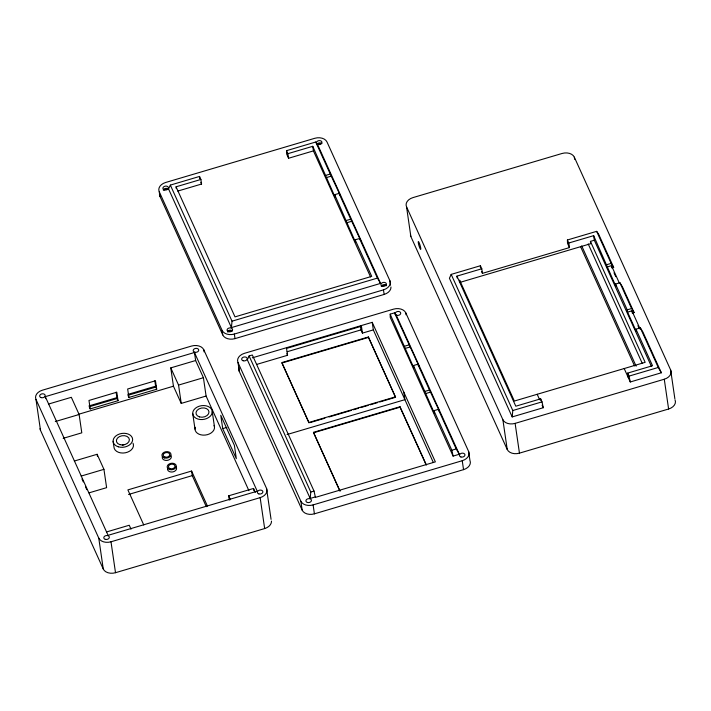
<?xml version="1.0" encoding="UTF-8"?>
<svg xmlns="http://www.w3.org/2000/svg" width="711" height="711" viewBox="0 0 711 711"><rect width="100%" height="100%" fill="white"/><g stroke="black" fill="none" stroke-linecap="round" stroke-linejoin="round"><path stroke-width="1.07" d="M481.782 268.767L456.924 276.126L515.795 406.203L540.653 398.844L542.022 401.866L543.266 407.723L512.196 416.922L512.791 410.523L451.183 274.393L480.414 265.736L481.782 268.767L482.449 273.344L569.449 247.597L568.782 243.011L567.414 239.989L596.645 231.342L598.582 234.097L613.664 267.425L611.816 267.967M288.568 158.26L287.893 153.674L312.751 146.315L313.418 150.892L288.568 158.26L286.622 153.958L286.533 150.67L315.737 142.013L317.684 144.751L380.545 283.405L231.413 327.593L232.026 321.176L170.338 185.1L199.542 176.444L200.902 179.456L201.569 184.033L177.75 191.09M315.24 496.953L310.183 498.447L310.796 492.021L249.108 355.953L252.334 354.993L314.022 491.07L315.435 497.38L435.372 461.883L372.217 322.341L252.272 357.837M451.183 274.393L449.423 278.241L512.196 416.922M170.338 185.1L168.551 188.939L231.413 327.593M249.108 355.953L247.33 359.793L310.183 498.447M176.319 188.646L176.052 186.815L200.902 179.456M325.905 175.333L330.26 174.044L340.285 195.409L339.031 193.392L334.677 194.681L335.014 196.974L312.751 146.315M326.242 177.626L331.522 176.061M346.373 220.472L350.719 219.184L360.717 240.558L359.517 238.532L355.145 239.82L355.473 242.113L334.677 194.681M346.71 222.765L351.963 221.21M232.026 321.176L377.425 278.09L380.545 283.405M159.237 191.703L222.09 330.357A9.821 6.941 -8.3 0 0 234.337 334.046L383.46 289.857A9.821 6.941 -8.3 0 0 389.859 280.641L327.007 141.987A9.821 6.941 -8.3 0 0 314.76 138.298L165.627 182.487A9.821 6.941 -8.3 0 0 159.237 191.703L159.904 196.28L222.756 334.934A9.821 6.941 -8.3 0 0 235.003 338.623L384.136 294.434A9.821 6.941 -8.3 0 0 390.97 286.986M45.308 396.649L194.459 352.505L257.231 491.185L108.081 535.33L45.308 396.649L45.602 398.649M568.782 243.011L593.641 235.661L615.868 286.329L615.539 284.036L619.912 282.738L622.418 286.773L634.096 312.573L632.257 313.124M459.946 282.391L590.761 243.677L590.423 241.385L594.307 240.238L593.641 235.661M48.552 404.052L71.34 397.307L79.125 414.504L81.792 432.83L63.155 438.349M195.632 360.521L203.417 377.719L206.092 396.045L181.234 403.404L173.448 386.197L170.773 367.88L195.632 360.521L194.459 352.505M390.161 314.155L394.507 312.867L396.454 315.604L459.315 454.258L453.103 456.098L390.25 317.453L390.161 314.155L413.784 367.827L413.455 365.534L417.801 364.245L419.055 366.263L394.507 312.867M88.999 405.91L117.413 397.502M127.936 394.392L156.349 385.975M116.124 392.188L117.048 398.542L89.239 406.772L90.208 408.923L118.026 400.693L116.791 392.214L88.973 400.453L90.208 408.923M127.927 395.325L155.736 387.095L154.811 380.74M128.895 397.476L156.704 389.246L155.469 380.767L127.66 388.997L128.895 397.476L128.247 396.045M287.155 351.741L360.984 329.886L360.406 325.967M78.246 414.38L173.448 386.197M55.298 421.561L79.125 414.504M181.234 403.404L178.559 385.078L203.417 377.719M256.484 364.476L287.555 355.278L286.551 348.408L361.437 326.242L362.441 333.112L373.319 329.895L372.217 322.341M606.776 264.688L611.149 263.39L613.664 267.425M368.414 336.961L281.867 362.566L309.036 422.903L281.938 363.028L368.476 337.414L368.414 336.961L395.583 397.298L368.476 337.414M607.114 266.972L611.487 265.683L619.37 283.094M404.683 346.186L409.029 344.897M405.012 348.479L410.3 346.915M74.335 461.03L97.123 454.285L103.939 469.34L106.614 487.657L88.999 492.865M222.73 428.626L220.766 415.286L234.39 445.379L236.328 458.657L222.73 428.626L226.871 427.4M624.187 368.538L630.275 381.976L661.346 372.777L642.86 331.93L640.344 327.895L635.972 329.184L636.309 331.477L627.546 312.129L627.218 309.836L631.59 308.538L634.096 312.573M627.546 312.129L631.919 310.831L640.238 329.22M81.152 476.077L103.939 469.34M308.974 422.45L395.512 396.836M310.094 422.592L324.874 418.219M329.095 416.975L351.252 410.416M353.367 409.785L358.637 408.23M360.753 407.599L368.138 405.412M370.253 404.79L377.639 402.604M379.745 401.982L394.525 397.609M425.142 391.326L429.497 390.037L439.496 411.411L438.296 409.385L433.914 410.674L434.252 412.967L413.455 365.534M287.075 434.537L404.897 399.671L403.795 392.108M425.48 393.618L430.733 392.063M339.716 490.679L313.453 432.341L399.991 406.728L426.191 464.612M313.515 432.795L400.053 407.19L399.991 406.728M207.452 506.108L191.588 471.046L127.882 489.897L143.755 524.958M128.549 494.474L192.254 475.623L191.588 471.046M628.328 377.674L627.662 373.097L652.52 365.738L635.972 329.184M512.791 410.523L542.022 401.866M627.662 373.097L629.031 376.119L658.262 367.471L661.346 372.777M106.454 531.979L129.242 525.242L131.011 529.144M229.306 500.117L228.675 495.807L253.534 488.457L255.302 492.359M35.985 399.404L98.758 538.085A9.821 6.941 -8.3 0 0 110.996 541.782L260.146 497.638A9.821 6.941 -8.3 0 0 266.554 488.43L203.781 349.75A9.821 6.941 -8.3 0 0 191.543 346.053L42.393 390.197A9.821 6.941 -8.3 0 0 35.985 399.404L40.5 430.324L103.264 569.004A9.821 6.941 -8.3 0 0 115.511 572.702L264.661 528.557A9.821 6.941 -8.3 0 0 271.495 521.11M406.532 206.821L502.873 419.686A9.821 6.941 -8.3 0 0 515.12 423.374L664.27 379.23A9.821 6.941 -8.3 0 0 670.669 370.022L574.328 157.158A9.821 6.941 -8.3 0 0 562.081 153.469L412.931 197.614A9.821 6.941 -8.3 0 0 406.532 206.821L410.878 236.594L507.219 449.459A9.821 6.941 -8.3 0 0 519.457 453.147L668.607 409.003A9.821 6.941 -8.3 0 0 675.015 399.795M310.796 492.021L314.022 491.07M433.914 410.674L451.849 450.232L456.195 448.943L459.315 454.258M238.007 362.557L300.86 501.211A9.821 6.941 -8.3 0 0 313.107 504.899L462.239 460.71A9.821 6.941 -8.3 0 0 468.638 451.494L405.777 312.84A9.821 6.941 -8.3 0 0 393.539 309.152L244.406 353.34A9.821 6.941 -8.3 0 0 238.007 362.557L239.314 371.489L302.166 510.143A9.821 6.941 -8.3 0 0 314.413 513.831L463.545 469.642A9.821 6.941 -8.3 0 0 469.935 460.426L468.638 451.494M417.801 364.245L429.497 390.037M315.737 142.013L330.26 174.044M339.031 193.392L350.719 219.184M355.145 239.82L371.711 276.366L235.003 316.875L176.052 186.815M313.418 150.892L370.547 276.917M596.645 231.342L611.149 263.39M619.912 282.738L631.59 308.538M640.344 327.895L658.262 367.471M614.011 272.811L615.762 276.677M637.945 325.7L639.26 328.606M615.539 284.036L627.218 309.836M594.307 240.238L651.356 366.289M590.423 241.385L645.161 362.334L514.346 401.048L459.608 280.107L459.83 281.627M588.21 243.944L642.193 363.214M581.705 245.89L636.141 366.174M580.576 246.646L634.559 365.916M569.449 247.597L567.502 243.295L567.414 239.989M481.667 271.629L482.449 273.344M537.187 394.285L539.667 399.769M542.102 405.146L543.266 407.723M438.296 409.385L456.195 448.943M359.517 238.532L377.425 278.09M373.319 329.895L433.275 462.363M286.533 150.67L287.893 153.674M400.053 407.19L426.253 465.074M360.984 329.886L362.441 333.112M286.826 353.669L287.555 355.278M200.795 182.309L201.569 184.033M313.453 432.341L340.098 491.221M206.092 396.045L248.912 490.67M170.773 367.88L178.559 385.078M228.675 495.807L230.444 499.717M155.736 387.095L156.704 389.246M192.254 475.623L206.306 506.676M117.048 398.542L118.026 400.693M81.987 479.018L83.303 481.925M85.498 486.759L86.804 489.666M629.031 376.119L630.275 381.976M451.849 450.232L453.103 456.098M670.669 370.022L674.855 398.729M664.27 379.23L668.607 409.003M631.919 310.831L632.141 312.36M611.487 265.683L611.709 267.212M574.328 157.158L574.639 159.291M540.653 398.844L540.92 400.675M515.12 423.374L519.457 453.147M502.873 419.686L507.219 449.459M456.924 276.126L457.191 277.957M462.239 460.71L463.545 469.642M405.777 312.84L406.07 314.831M389.859 280.641L390.526 285.227M383.46 289.857L384.136 294.434M313.107 504.899L314.413 513.831M300.86 501.211L302.166 510.143M266.554 488.43L271.06 519.35M260.146 497.638L264.661 528.557M234.337 334.046L235.003 338.623M253.534 488.457L253.845 490.608M222.09 330.357L222.756 334.934M203.781 349.75L204.093 351.883M212.242 411.562A9.821 6.941 -8.3 0 1 197.96 419.072A9.821 6.941 -8.3 0 1 197.249 407.048A9.821 6.941 -8.3 0 1 212.242 411.562L214.518 427.142M192.725 413.553L195.001 429.133M113.111 441.3L113.947 447.023A9.821 6.941 -8.3 0 0 125.385 452.783A9.821 6.941 -8.3 0 0 133.028 443.264M110.996 541.782L115.511 572.702M97.123 454.285L97.443 456.444M98.758 538.085L103.264 569.004M480.414 265.736L480.467 267.94M199.542 176.444L199.595 178.639M40.5 430.324A9.821 6.941 -8.3 0 1 40.065 428.564M410.878 236.594A9.821 6.941 -8.3 0 1 410.434 234.834M122.265 445.157A6.55 4.63 -8.3 0 1 123.936 444.828M214.082 425.374A9.821 6.941 -8.3 0 1 205.168 435.079A9.821 6.941 -8.3 0 1 195.223 427.302M175.91 466.754A4.586 3.244 -8.3 0 1 172.844 471.926A4.586 3.244 -8.3 0 1 167.609 468.389M171.155 455.875A4.586 3.244 -8.3 0 1 166.996 460.408A4.586 3.244 -8.3 0 1 162.357 456.773M239.314 371.489A9.821 6.941 -8.3 0 1 239.1 367.889M159.904 196.28A9.821 6.941 -8.3 0 1 159.46 194.521M163.299 190.121A2.782 1.964 -8.3 0 1 165.53 188.451A2.782 1.964 -8.3 0 1 168.338 189.135M316.822 144.635A2.782 1.964 -8.3 0 1 319.052 142.955A2.782 1.964 -8.3 0 1 321.861 143.64M381.283 286.4A2.782 1.964 -8.3 0 1 383.505 284.72A2.782 1.964 -8.3 0 1 386.322 285.404M227.467 331.921A2.782 1.964 -8.3 0 1 229.689 330.242A2.782 1.964 -8.3 0 1 232.506 330.926M227.884 331.69A4.906 3.475 -8.3 0 1 231.564 330.962M381.7 286.169A4.906 3.475 -8.3 0 1 386.58 285.671M317.239 144.404A4.906 3.475 -8.3 0 1 320.928 143.675M163.717 189.89A4.906 3.475 -8.3 0 1 167.396 189.17M119.857 444.642A6.55 4.63 -8.3 0 0 129.384 439.638A6.55 4.63 -8.3 0 0 119.386 436.625A6.55 4.63 -8.3 0 0 119.857 444.642M164.961 457.049A3.271 2.311 -8.3 0 0 169.725 454.542A3.271 2.311 -8.3 0 0 164.73 453.04A3.271 2.311 -8.3 0 0 164.961 457.049M170.213 468.656A3.271 2.311 -8.3 0 0 174.977 466.149A3.271 2.311 -8.3 0 0 169.982 464.647A3.271 2.311 -8.3 0 0 170.213 468.656M199.462 416.904A6.55 4.63 -8.3 0 0 208.99 411.9A6.55 4.63 -8.3 0 0 199 408.887A6.55 4.63 -8.3 0 0 199.462 416.904M418.45 243.597A4.088 0.578 73.5 0 0 420.672 249.374A4.088 0.578 73.5 0 0 419.428 243.384A4.088 0.578 73.5 0 0 418.45 243.597M118.346 446.81A9.821 6.941 -8.3 0 0 132.637 439.309A9.821 6.941 -8.3 0 0 117.644 434.785A9.821 6.941 -8.3 0 0 118.346 446.81M169.609 469.527A4.586 3.244 -8.3 0 0 176.284 466.025A4.586 3.244 -8.3 0 0 169.28 463.91A4.586 3.244 -8.3 0 0 169.609 469.527M164.357 457.911A4.586 3.244 -8.3 0 0 171.022 454.409A4.586 3.244 -8.3 0 0 164.028 452.303A4.586 3.244 -8.3 0 0 164.357 457.911M258.831 493.905A2.782 1.964 -8.3 0 0 262.883 491.772A2.782 1.964 -8.3 0 0 258.635 490.492A2.782 1.964 -8.3 0 0 258.831 493.905M307.392 502.464A2.782 1.964 -8.3 0 0 311.445 500.34A2.782 1.964 -8.3 0 0 307.196 499.06A2.782 1.964 -8.3 0 0 307.392 502.464M460.924 456.977A2.782 1.964 -8.3 0 0 464.967 454.844A2.782 1.964 -8.3 0 0 460.719 453.565A2.782 1.964 -8.3 0 0 460.924 456.977M396.685 315.275A2.782 1.964 -8.3 0 0 400.728 313.151A2.782 1.964 -8.3 0 0 396.48 311.871A2.782 1.964 -8.3 0 0 396.685 315.275M243.162 360.77A2.782 1.964 -8.3 0 0 247.206 358.637A2.782 1.964 -8.3 0 0 242.958 357.357A2.782 1.964 -8.3 0 0 243.162 360.77M105.29 539.347A2.782 1.964 -8.3 0 0 109.334 537.223A2.782 1.964 -8.3 0 0 105.086 535.934A2.782 1.964 -8.3 0 0 105.29 539.347M41.14 397.627A2.782 1.964 -8.3 0 0 45.193 395.494A2.782 1.964 -8.3 0 0 40.945 394.214A2.782 1.964 -8.3 0 0 41.14 397.627M194.69 352.185A2.782 1.964 -8.3 0 0 198.733 350.052A2.782 1.964 -8.3 0 0 194.485 348.772A2.782 1.964 -8.3 0 0 194.69 352.185M317.906 144.422A2.782 1.964 -8.3 0 0 321.959 142.298A2.782 1.964 -8.3 0 0 317.71 141.018A2.782 1.964 -8.3 0 0 317.906 144.422M228.551 331.708A2.782 1.964 -8.3 0 0 232.595 329.584A2.782 1.964 -8.3 0 0 228.347 328.304A2.782 1.964 -8.3 0 0 228.551 331.708M382.367 286.186A2.782 1.964 -8.3 0 0 386.411 284.062A2.782 1.964 -8.3 0 0 382.163 282.782A2.782 1.964 -8.3 0 0 382.367 286.186M164.383 189.917A2.782 1.964 -8.3 0 0 168.436 187.784A2.782 1.964 -8.3 0 0 164.188 186.504A2.782 1.964 -8.3 0 0 164.383 189.917"/></g></svg>
